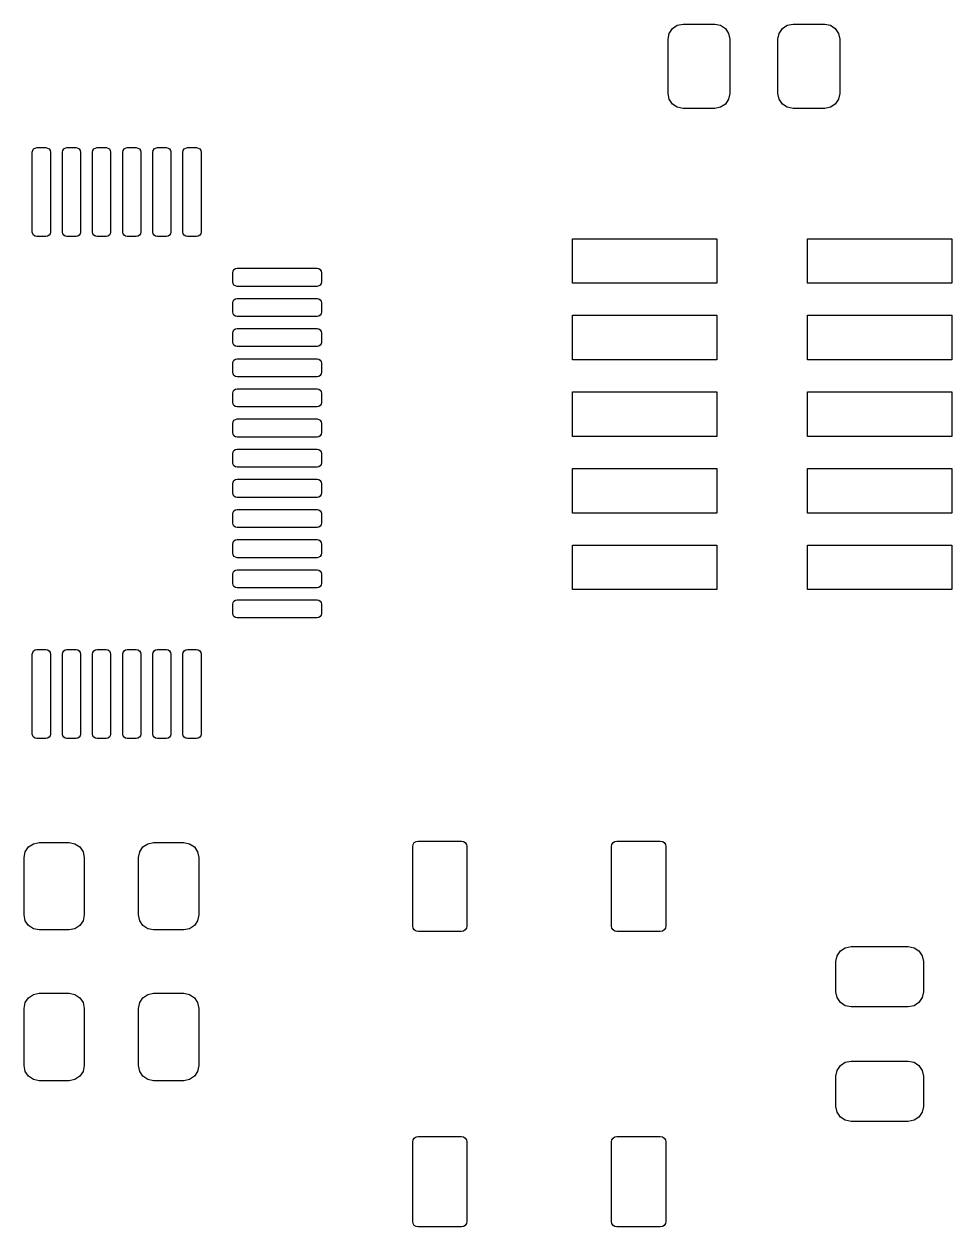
# Model space of a CAD drawing. Extents: x 8.7 to 62.2, y 18.7 to 41.4.
# Drawn here: x 46.8 to 62.2, y 21.25 to 41.2 of the extents above; entities that cross this region are included whole.
import ezdxf

# ---------------------------------------------------------------- set-up
doc = ezdxf.new("R2010")
doc.units = 0
doc.layers.add('BLACK', color=7, linetype='CONTINUOUS')

msp = doc.modelspace()

# ---------------------------------------------------------------- linework, layer by layer
at = {"layer": 'BLACK', "linetype": 'CONTINUOUS'}
for p, q in [((57.50653, 41.045671), (57.560723, 41.126777)), ((57.560723, 41.126777), (57.641829, 41.18097)), ((57.641829, 41.18097), (57.7375, 41.2)), ((57.7375, 41.2), (58.2625, 41.2)), ((58.2625, 41.2), (58.358171, 41.18097)), ((58.358171, 41.18097), (58.439277, 41.126777)), ((58.439277, 41.126777), (58.49347, 41.045671)), ((59.33153, 41.045671), (59.385723, 41.126777)), ((59.385723, 41.126777), (59.466829, 41.18097)), ((59.466829, 41.18097), (59.5625, 41.2)), ((59.5625, 41.2), (60.0875, 41.2)), ((60.0875, 41.2), (60.183171, 41.18097)), ((60.183171, 41.18097), (60.264277, 41.126777)), ((60.264277, 41.126777), (60.31847, 41.045671)), ((57.4875, 40.95), (57.50653, 41.045671)), ((57.4875, 40.05), (57.4875, 40.95)), ((58.49347, 41.045671), (58.5125, 40.95)), ((58.5125, 40.95), (58.5125, 40.05)), ((59.3125, 40.95), (59.33153, 41.045671)), ((59.3125, 40.05), (59.3125, 40.95)), ((60.31847, 41.045671), (60.3375, 40.95)), ((60.3375, 40.95), (60.3375, 40.05)), ((57.50653, 39.954329), (57.4875, 40.05)), ((57.560723, 39.873223), (57.50653, 39.954329)), ((58.49347, 39.954329), (58.439277, 39.873223)), ((58.5125, 40.05), (58.49347, 39.954329)), ((59.33153, 39.954329), (59.3125, 40.05)), ((59.385723, 39.873223), (59.33153, 39.954329)), ((60.31847, 39.954329), (60.264277, 39.873223)), ((60.3375, 40.05), (60.31847, 39.954329)), ((57.641829, 39.81903), (57.560723, 39.873223)), ((57.7375, 39.8), (57.641829, 39.81903)), ((58.2625, 39.8), (57.7375, 39.8)), ((58.358171, 39.81903), (58.2625, 39.8)), ((58.439277, 39.873223), (58.358171, 39.81903)), ((59.466829, 39.81903), (59.385723, 39.873223)), ((59.5625, 39.8), (59.466829, 39.81903)), ((60.0875, 39.8), (59.5625, 39.8)), ((60.183171, 39.81903), (60.0875, 39.8)), ((60.264277, 39.873223), (60.183171, 39.81903)), ((46.9375, 39.075), (46.943209, 39.103701)), ((46.943209, 39.103701), (46.959467, 39.128033)), ((46.959467, 39.128033), (46.983799, 39.144291)), ((46.983799, 39.144291), (47.0125, 39.15)), ((47.0125, 39.15), (47.1625, 39.15)), ((47.1625, 39.15), (47.191201, 39.144291)), ((47.191201, 39.144291), (47.215533, 39.128033)), ((47.215533, 39.128033), (47.231791, 39.103701)), ((47.231791, 39.103701), (47.2375, 39.075)), ((47.4375, 39.075), (47.443209, 39.103701)), ((47.443209, 39.103701), (47.459467, 39.128033)), ((47.459467, 39.128033), (47.483799, 39.144291)), ((47.483799, 39.144291), (47.5125, 39.15)), ((47.5125, 39.15), (47.6625, 39.15)), ((47.6625, 39.15), (47.691201, 39.144291)), ((47.691201, 39.144291), (47.715533, 39.128033)), ((47.715533, 39.128033), (47.731791, 39.103701)), ((47.731791, 39.103701), (47.7375, 39.075)), ((47.9375, 39.075), (47.943209, 39.103701)), ((47.943209, 39.103701), (47.959467, 39.128033)), ((47.959467, 39.128033), (47.983799, 39.144291)), ((47.983799, 39.144291), (48.0125, 39.15)), ((48.0125, 39.15), (48.1625, 39.15)), ((48.1625, 39.15), (48.191201, 39.144291)), ((48.191201, 39.144291), (48.215533, 39.128033)), ((48.215533, 39.128033), (48.231791, 39.103701)), ((48.231791, 39.103701), (48.2375, 39.075)), ((48.4375, 39.075), (48.443209, 39.103701)), ((48.443209, 39.103701), (48.459467, 39.128033)), ((48.459467, 39.128033), (48.483799, 39.144291)), ((48.483799, 39.144291), (48.5125, 39.15)), ((48.5125, 39.15), (48.6625, 39.15)), ((48.6625, 39.15), (48.691201, 39.144291)), ((48.691201, 39.144291), (48.715533, 39.128033)), ((48.715533, 39.128033), (48.731791, 39.103701)), ((48.731791, 39.103701), (48.7375, 39.075)), ((48.9375, 39.075), (48.943209, 39.103701)), ((48.943209, 39.103701), (48.959467, 39.128033)), ((48.959467, 39.128033), (48.983799, 39.144291)), ((48.983799, 39.144291), (49.0125, 39.15)), ((49.0125, 39.15), (49.1625, 39.15)), ((49.1625, 39.15), (49.191201, 39.144291)), ((49.191201, 39.144291), (49.215533, 39.128033)), ((49.215533, 39.128033), (49.231791, 39.103701)), ((49.231791, 39.103701), (49.2375, 39.075)), ((49.4375, 39.075), (49.443209, 39.103701)), ((49.443209, 39.103701), (49.459467, 39.128033)), ((49.459467, 39.128033), (49.483799, 39.144291)), ((49.483799, 39.144291), (49.5125, 39.15)), ((49.5125, 39.15), (49.6625, 39.15)), ((49.6625, 39.15), (49.691201, 39.144291)), ((49.691201, 39.144291), (49.715533, 39.128033)), ((49.715533, 39.128033), (49.731791, 39.103701)), ((49.731791, 39.103701), (49.7375, 39.075)), ((46.9375, 37.75), (46.9375, 39.075)), ((47.2375, 39.075), (47.2375, 37.75)), ((47.4375, 37.75), (47.4375, 39.075)), ((47.7375, 39.075), (47.7375, 37.75)), ((47.9375, 37.75), (47.9375, 39.075)), ((48.2375, 39.075), (48.2375, 37.75)), ((48.4375, 37.75), (48.4375, 39.075)), ((48.7375, 39.075), (48.7375, 37.75)), ((48.9375, 37.75), (48.9375, 39.075)), ((49.2375, 39.075), (49.2375, 37.75)), ((49.4375, 37.75), (49.4375, 39.075)), ((49.7375, 39.075), (49.7375, 37.75)), ((46.943209, 37.721299), (46.9375, 37.75)), ((46.959467, 37.696967), (46.943209, 37.721299)), ((47.231791, 37.721299), (47.215533, 37.696967)), ((47.2375, 37.75), (47.231791, 37.721299)), ((47.443209, 37.721299), (47.4375, 37.75)), ((47.459467, 37.696967), (47.443209, 37.721299)), ((47.731791, 37.721299), (47.715533, 37.696967)), ((47.7375, 37.75), (47.731791, 37.721299)), ((47.943209, 37.721299), (47.9375, 37.75)), ((47.959467, 37.696967), (47.943209, 37.721299)), ((48.231791, 37.721299), (48.215533, 37.696967)), ((48.2375, 37.75), (48.231791, 37.721299)), ((48.443209, 37.721299), (48.4375, 37.75)), ((48.459467, 37.696967), (48.443209, 37.721299)), ((48.731791, 37.721299), (48.715533, 37.696967)), ((48.7375, 37.75), (48.731791, 37.721299)), ((48.943209, 37.721299), (48.9375, 37.75)), ((48.959467, 37.696967), (48.943209, 37.721299)), ((49.231791, 37.721299), (49.215533, 37.696967)), ((49.2375, 37.75), (49.231791, 37.721299)), ((49.443209, 37.721299), (49.4375, 37.75)), ((49.459467, 37.696967), (49.443209, 37.721299)), ((49.731791, 37.721299), (49.715533, 37.696967)), ((49.7375, 37.75), (49.731791, 37.721299)), ((46.983799, 37.680709), (46.959467, 37.696967)), ((47.0125, 37.675), (46.983799, 37.680709)), ((47.1625, 37.675), (47.0125, 37.675)), ((47.191201, 37.680709), (47.1625, 37.675)), ((47.215533, 37.696967), (47.191201, 37.680709)), ((47.483799, 37.680709), (47.459467, 37.696967)), ((47.5125, 37.675), (47.483799, 37.680709)), ((47.6625, 37.675), (47.5125, 37.675)), ((47.691201, 37.680709), (47.6625, 37.675)), ((47.715533, 37.696967), (47.691201, 37.680709)), ((47.983799, 37.680709), (47.959467, 37.696967)), ((48.0125, 37.675), (47.983799, 37.680709)), ((48.1625, 37.675), (48.0125, 37.675)), ((48.191201, 37.680709), (48.1625, 37.675)), ((48.215533, 37.696967), (48.191201, 37.680709)), ((48.483799, 37.680709), (48.459467, 37.696967)), ((48.5125, 37.675), (48.483799, 37.680709)), ((48.6625, 37.675), (48.5125, 37.675)), ((48.691201, 37.680709), (48.6625, 37.675)), ((48.715533, 37.696967), (48.691201, 37.680709)), ((48.983799, 37.680709), (48.959467, 37.696967)), ((49.0125, 37.675), (48.983799, 37.680709)), ((49.1625, 37.675), (49.0125, 37.675)), ((49.191201, 37.680709), (49.1625, 37.675)), ((49.215533, 37.696967), (49.191201, 37.680709)), ((49.483799, 37.680709), (49.459467, 37.696967)), ((49.5125, 37.675), (49.483799, 37.680709)), ((49.6625, 37.675), (49.5125, 37.675)), ((49.691201, 37.680709), (49.6625, 37.675)), ((49.715533, 37.696967), (49.691201, 37.680709)), ((55.9, 36.9), (55.9, 37.64)), ((55.9, 37.64), (58.3, 37.64)), ((58.3, 37.64), (58.3, 36.9)), ((59.8, 36.9), (59.8, 37.64)), ((59.8, 37.64), (62.2, 37.64)), ((62.2, 37.64), (62.2, 36.9)), ((50.268209, 37.103701), (50.284467, 37.128033)), ((50.284467, 37.128033), (50.308799, 37.144291)), ((50.308799, 37.144291), (50.3375, 37.15)), ((50.3375, 37.15), (51.6625, 37.15)), ((51.6625, 37.15), (51.691201, 37.144291)), ((51.691201, 37.144291), (51.715533, 37.128033)), ((51.715533, 37.128033), (51.731791, 37.103701)), ((50.2625, 37.075), (50.268209, 37.103701)), ((50.2625, 36.925), (50.2625, 37.075)), ((50.268209, 36.896299), (50.2625, 36.925)), ((51.731791, 37.103701), (51.7375, 37.075)), ((51.7375, 36.925), (51.731791, 36.896299)), ((51.7375, 37.075), (51.7375, 36.925)), ((50.284467, 36.871967), (50.268209, 36.896299)), ((50.308799, 36.855709), (50.284467, 36.871967)), ((50.3375, 36.85), (50.308799, 36.855709)), ((51.6625, 36.85), (50.3375, 36.85)), ((51.691201, 36.855709), (51.6625, 36.85)), ((51.715533, 36.871967), (51.691201, 36.855709)), ((51.731791, 36.896299), (51.715533, 36.871967)), ((58.3, 36.9), (55.9, 36.9)), ((62.2, 36.9), (59.8, 36.9)), ((50.2625, 36.575), (50.268209, 36.603701)), ((50.2625, 36.425), (50.2625, 36.575)), ((50.268209, 36.603701), (50.284467, 36.628033)), ((50.284467, 36.628033), (50.308799, 36.644291)), ((50.308799, 36.644291), (50.3375, 36.65)), ((50.3375, 36.65), (51.6625, 36.65)), ((51.6625, 36.65), (51.691201, 36.644291)), ((51.691201, 36.644291), (51.715533, 36.628033)), ((51.715533, 36.628033), (51.731791, 36.603701)), ((51.731791, 36.603701), (51.7375, 36.575)), ((51.7375, 36.575), (51.7375, 36.425)), ((50.268209, 36.396299), (50.2625, 36.425)), ((50.284467, 36.371967), (50.268209, 36.396299)), ((50.308799, 36.355709), (50.284467, 36.371967)), ((50.3375, 36.35), (50.308799, 36.355709)), ((51.6625, 36.35), (50.3375, 36.35)), ((51.691201, 36.355709), (51.6625, 36.35)), ((51.715533, 36.371967), (51.691201, 36.355709)), ((51.731791, 36.396299), (51.715533, 36.371967)), ((51.7375, 36.425), (51.731791, 36.396299)), ((55.9, 35.63), (55.9, 36.37)), ((55.9, 36.37), (58.3, 36.37)), ((58.3, 36.37), (58.3, 35.63)), ((59.8, 35.63), (59.8, 36.37)), ((59.8, 36.37), (62.2, 36.37)), ((62.2, 36.37), (62.2, 35.63)), ((50.268209, 36.103701), (50.284467, 36.128033)), ((50.284467, 36.128033), (50.308799, 36.144291)), ((50.308799, 36.144291), (50.3375, 36.15)), ((50.3375, 36.15), (51.6625, 36.15)), ((51.6625, 36.15), (51.691201, 36.144291)), ((51.691201, 36.144291), (51.715533, 36.128033)), ((51.715533, 36.128033), (51.731791, 36.103701)), ((50.2625, 36.075), (50.268209, 36.103701)), ((50.2625, 35.925), (50.2625, 36.075)), ((50.268209, 35.896299), (50.2625, 35.925)), ((51.731791, 36.103701), (51.7375, 36.075)), ((51.7375, 35.925), (51.731791, 35.896299)), ((51.7375, 36.075), (51.7375, 35.925)), ((50.284467, 35.871967), (50.268209, 35.896299)), ((50.308799, 35.855709), (50.284467, 35.871967)), ((50.3375, 35.85), (50.308799, 35.855709)), ((51.6625, 35.85), (50.3375, 35.85)), ((51.691201, 35.855709), (51.6625, 35.85)), ((51.715533, 35.871967), (51.691201, 35.855709)), ((51.731791, 35.896299), (51.715533, 35.871967)), ((50.2625, 35.575), (50.268209, 35.603701)), ((50.2625, 35.425), (50.2625, 35.575)), ((50.268209, 35.603701), (50.284467, 35.628033)), ((50.284467, 35.628033), (50.308799, 35.644291)), ((50.308799, 35.644291), (50.3375, 35.65)), ((50.3375, 35.65), (51.6625, 35.65)), ((51.6625, 35.65), (51.691201, 35.644291)), ((51.691201, 35.644291), (51.715533, 35.628033)), ((51.715533, 35.628033), (51.731791, 35.603701)), ((51.731791, 35.603701), (51.7375, 35.575)), ((51.7375, 35.575), (51.7375, 35.425)), ((58.3, 35.63), (55.9, 35.63)), ((62.2, 35.63), (59.8, 35.63)), ((50.268209, 35.396299), (50.2625, 35.425)), ((50.284467, 35.371967), (50.268209, 35.396299)), ((50.308799, 35.355709), (50.284467, 35.371967)), ((50.3375, 35.35), (50.308799, 35.355709)), ((51.6625, 35.35), (50.3375, 35.35)), ((51.691201, 35.355709), (51.6625, 35.35)), ((51.715533, 35.371967), (51.691201, 35.355709)), ((51.731791, 35.396299), (51.715533, 35.371967)), ((51.7375, 35.425), (51.731791, 35.396299)), ((50.268209, 35.103701), (50.284467, 35.128033)), ((50.284467, 35.128033), (50.308799, 35.144291)), ((50.308799, 35.144291), (50.3375, 35.15)), ((50.3375, 35.15), (51.6625, 35.15)), ((51.6625, 35.15), (51.691201, 35.144291)), ((51.691201, 35.144291), (51.715533, 35.128033)), ((51.715533, 35.128033), (51.731791, 35.103701)), ((50.2625, 35.075), (50.268209, 35.103701)), ((50.2625, 34.925), (50.2625, 35.075)), ((50.268209, 34.896299), (50.2625, 34.925)), ((51.731791, 35.103701), (51.7375, 35.075)), ((51.7375, 34.925), (51.731791, 34.896299)), ((51.7375, 35.075), (51.7375, 34.925)), ((55.9, 34.36), (55.9, 35.1)), ((55.9, 35.1), (58.3, 35.1)), ((58.3, 35.1), (58.3, 34.36)), ((59.8, 34.36), (59.8, 35.1)), ((59.8, 35.1), (62.2, 35.1)), ((62.2, 35.1), (62.2, 34.36)), ((50.284467, 34.871967), (50.268209, 34.896299)), ((50.308799, 34.855709), (50.284467, 34.871967)), ((50.3375, 34.85), (50.308799, 34.855709)), ((51.6625, 34.85), (50.3375, 34.85)), ((51.691201, 34.855709), (51.6625, 34.85)), ((51.715533, 34.871967), (51.691201, 34.855709)), ((51.731791, 34.896299), (51.715533, 34.871967)), ((50.2625, 34.575), (50.268209, 34.603701)), ((50.2625, 34.425), (50.2625, 34.575)), ((50.268209, 34.603701), (50.284467, 34.628033)), ((50.284467, 34.628033), (50.308799, 34.644291)), ((50.308799, 34.644291), (50.3375, 34.65)), ((50.3375, 34.65), (51.6625, 34.65)), ((51.6625, 34.65), (51.691201, 34.644291)), ((51.691201, 34.644291), (51.715533, 34.628033)), ((51.715533, 34.628033), (51.731791, 34.603701)), ((51.731791, 34.603701), (51.7375, 34.575)), ((51.7375, 34.575), (51.7375, 34.425)), ((50.268209, 34.396299), (50.2625, 34.425)), ((50.284467, 34.371967), (50.268209, 34.396299)), ((50.308799, 34.355709), (50.284467, 34.371967)), ((50.3375, 34.35), (50.308799, 34.355709)), ((51.6625, 34.35), (50.3375, 34.35)), ((51.691201, 34.355709), (51.6625, 34.35)), ((51.715533, 34.371967), (51.691201, 34.355709)), ((51.731791, 34.396299), (51.715533, 34.371967)), ((51.7375, 34.425), (51.731791, 34.396299)), ((58.3, 34.36), (55.9, 34.36)), ((62.2, 34.36), (59.8, 34.36)), ((50.268209, 34.103701), (50.284467, 34.128033)), ((50.284467, 34.128033), (50.308799, 34.144291)), ((50.308799, 34.144291), (50.3375, 34.15)), ((50.3375, 34.15), (51.6625, 34.15)), ((51.6625, 34.15), (51.691201, 34.144291)), ((51.691201, 34.144291), (51.715533, 34.128033)), ((51.715533, 34.128033), (51.731791, 34.103701)), ((50.2625, 34.075), (50.268209, 34.103701)), ((50.2625, 33.925), (50.2625, 34.075)), ((50.268209, 33.896299), (50.2625, 33.925)), ((51.731791, 34.103701), (51.7375, 34.075)), ((51.7375, 33.925), (51.731791, 33.896299)), ((51.7375, 34.075), (51.7375, 33.925)), ((50.284467, 33.871967), (50.268209, 33.896299)), ((50.308799, 33.855709), (50.284467, 33.871967)), ((50.3375, 33.85), (50.308799, 33.855709)), ((51.6625, 33.85), (50.3375, 33.85)), ((51.691201, 33.855709), (51.6625, 33.85)), ((51.715533, 33.871967), (51.691201, 33.855709)), ((51.731791, 33.896299), (51.715533, 33.871967)), ((55.9, 33.09), (55.9, 33.83)), ((55.9, 33.83), (58.3, 33.83)), ((58.3, 33.83), (58.3, 33.09)), ((59.8, 33.09), (59.8, 33.83)), ((59.8, 33.83), (62.2, 33.83)), ((62.2, 33.83), (62.2, 33.09)), ((50.2625, 33.575), (50.268209, 33.603701)), ((50.2625, 33.425), (50.2625, 33.575)), ((50.268209, 33.603701), (50.284467, 33.628033)), ((50.284467, 33.628033), (50.308799, 33.644291)), ((50.308799, 33.644291), (50.3375, 33.65)), ((50.3375, 33.65), (51.6625, 33.65)), ((51.6625, 33.65), (51.691201, 33.644291)), ((51.691201, 33.644291), (51.715533, 33.628033)), ((51.715533, 33.628033), (51.731791, 33.603701)), ((51.731791, 33.603701), (51.7375, 33.575)), ((51.7375, 33.575), (51.7375, 33.425)), ((50.268209, 33.396299), (50.2625, 33.425)), ((50.284467, 33.371967), (50.268209, 33.396299)), ((50.308799, 33.355709), (50.284467, 33.371967)), ((50.3375, 33.35), (50.308799, 33.355709)), ((51.6625, 33.35), (50.3375, 33.35)), ((51.691201, 33.355709), (51.6625, 33.35)), ((51.715533, 33.371967), (51.691201, 33.355709)), ((51.731791, 33.396299), (51.715533, 33.371967)), ((51.7375, 33.425), (51.731791, 33.396299)), ((50.268209, 33.103701), (50.284467, 33.128033)), ((50.284467, 33.128033), (50.308799, 33.144291)), ((50.308799, 33.144291), (50.3375, 33.15)), ((50.3375, 33.15), (51.6625, 33.15)), ((51.6625, 33.15), (51.691201, 33.144291)), ((51.691201, 33.144291), (51.715533, 33.128033)), ((51.715533, 33.128033), (51.731791, 33.103701)), ((50.2625, 33.075), (50.268209, 33.103701)), ((50.2625, 32.925), (50.2625, 33.075)), ((50.268209, 32.896299), (50.2625, 32.925)), ((51.731791, 33.103701), (51.7375, 33.075)), ((51.7375, 32.925), (51.731791, 32.896299)), ((51.7375, 33.075), (51.7375, 32.925)), ((58.3, 33.09), (55.9, 33.09)), ((62.2, 33.09), (59.8, 33.09)), ((50.284467, 32.871967), (50.268209, 32.896299)), ((50.308799, 32.855709), (50.284467, 32.871967)), ((50.3375, 32.85), (50.308799, 32.855709)), ((51.6625, 32.85), (50.3375, 32.85)), ((51.691201, 32.855709), (51.6625, 32.85)), ((51.715533, 32.871967), (51.691201, 32.855709)), ((51.731791, 32.896299), (51.715533, 32.871967)), ((50.2625, 32.575), (50.268209, 32.603701)), ((50.2625, 32.425), (50.2625, 32.575)), ((50.268209, 32.603701), (50.284467, 32.628033)), ((50.284467, 32.628033), (50.308799, 32.644291)), ((50.308799, 32.644291), (50.3375, 32.65)), ((50.3375, 32.65), (51.6625, 32.65)), ((51.6625, 32.65), (51.691201, 32.644291)), ((51.691201, 32.644291), (51.715533, 32.628033)), ((51.715533, 32.628033), (51.731791, 32.603701)), ((51.731791, 32.603701), (51.7375, 32.575)), ((51.7375, 32.575), (51.7375, 32.425)), ((55.9, 31.82), (55.9, 32.56)), ((55.9, 32.56), (58.3, 32.56)), ((58.3, 32.56), (58.3, 31.82)), ((59.8, 31.82), (59.8, 32.56)), ((59.8, 32.56), (62.2, 32.56)), ((62.2, 32.56), (62.2, 31.82)), ((50.268209, 32.396299), (50.2625, 32.425)), ((50.284467, 32.371967), (50.268209, 32.396299)), ((50.308799, 32.355709), (50.284467, 32.371967)), ((50.3375, 32.35), (50.308799, 32.355709)), ((51.6625, 32.35), (50.3375, 32.35)), ((51.691201, 32.355709), (51.6625, 32.35)), ((51.715533, 32.371967), (51.691201, 32.355709)), ((51.731791, 32.396299), (51.715533, 32.371967)), ((51.7375, 32.425), (51.731791, 32.396299)), ((50.268209, 32.103701), (50.284467, 32.128033)), ((50.284467, 32.128033), (50.308799, 32.144291)), ((50.308799, 32.144291), (50.3375, 32.15)), ((50.3375, 32.15), (51.6625, 32.15)), ((51.6625, 32.15), (51.691201, 32.144291)), ((51.691201, 32.144291), (51.715533, 32.128033)), ((51.715533, 32.128033), (51.731791, 32.103701)), ((50.2625, 32.075), (50.268209, 32.103701)), ((50.2625, 31.925), (50.2625, 32.075)), ((50.268209, 31.896299), (50.2625, 31.925)), ((51.731791, 32.103701), (51.7375, 32.075)), ((51.7375, 31.925), (51.731791, 31.896299)), ((51.7375, 32.075), (51.7375, 31.925)), ((50.284467, 31.871967), (50.268209, 31.896299)), ((50.308799, 31.855709), (50.284467, 31.871967)), ((50.3375, 31.85), (50.308799, 31.855709)), ((51.6625, 31.85), (50.3375, 31.85)), ((51.691201, 31.855709), (51.6625, 31.85)), ((51.715533, 31.871967), (51.691201, 31.855709)), ((51.731791, 31.896299), (51.715533, 31.871967)), ((58.3, 31.82), (55.9, 31.82)), ((62.2, 31.82), (59.8, 31.82)), ((50.2625, 31.575), (50.268209, 31.603701)), ((50.2625, 31.425), (50.2625, 31.575)), ((50.268209, 31.603701), (50.284467, 31.628033)), ((50.284467, 31.628033), (50.308799, 31.644291)), ((50.308799, 31.644291), (50.3375, 31.65)), ((50.3375, 31.65), (51.6625, 31.65)), ((51.6625, 31.65), (51.691201, 31.644291)), ((51.691201, 31.644291), (51.715533, 31.628033)), ((51.715533, 31.628033), (51.731791, 31.603701)), ((51.731791, 31.603701), (51.7375, 31.575)), ((51.7375, 31.575), (51.7375, 31.425)), ((50.268209, 31.396299), (50.2625, 31.425)), ((50.284467, 31.371967), (50.268209, 31.396299)), ((50.308799, 31.355709), (50.284467, 31.371967)), ((50.3375, 31.35), (50.308799, 31.355709)), ((51.6625, 31.35), (50.3375, 31.35)), ((51.691201, 31.355709), (51.6625, 31.35)), ((51.715533, 31.371967), (51.691201, 31.355709)), ((51.731791, 31.396299), (51.715533, 31.371967)), ((51.7375, 31.425), (51.731791, 31.396299)), ((46.9375, 30.75), (46.943209, 30.778701)), ((46.9375, 29.425), (46.9375, 30.75)), ((46.943209, 30.778701), (46.959467, 30.803033)), ((46.959467, 30.803033), (46.983799, 30.819291)), ((46.983799, 30.819291), (47.0125, 30.825)), ((47.0125, 30.825), (47.1625, 30.825)), ((47.1625, 30.825), (47.191201, 30.819291)), ((47.191201, 30.819291), (47.215533, 30.803033)), ((47.215533, 30.803033), (47.231791, 30.778701)), ((47.231791, 30.778701), (47.2375, 30.75)), ((47.2375, 30.75), (47.2375, 29.425)), ((47.4375, 30.75), (47.443209, 30.778701)), ((47.4375, 29.425), (47.4375, 30.75)), ((47.443209, 30.778701), (47.459467, 30.803033)), ((47.459467, 30.803033), (47.483799, 30.819291)), ((47.483799, 30.819291), (47.5125, 30.825)), ((47.5125, 30.825), (47.6625, 30.825)), ((47.6625, 30.825), (47.691201, 30.819291)), ((47.691201, 30.819291), (47.715533, 30.803033)), ((47.715533, 30.803033), (47.731791, 30.778701)), ((47.731791, 30.778701), (47.7375, 30.75)), ((47.7375, 30.75), (47.7375, 29.425)), ((47.9375, 30.75), (47.943209, 30.778701)), ((47.9375, 29.425), (47.9375, 30.75)), ((47.943209, 30.778701), (47.959467, 30.803033)), ((47.959467, 30.803033), (47.983799, 30.819291)), ((47.983799, 30.819291), (48.0125, 30.825)), ((48.0125, 30.825), (48.1625, 30.825)), ((48.1625, 30.825), (48.191201, 30.819291)), ((48.191201, 30.819291), (48.215533, 30.803033)), ((48.215533, 30.803033), (48.231791, 30.778701)), ((48.231791, 30.778701), (48.2375, 30.75)), ((48.2375, 30.75), (48.2375, 29.425)), ((48.4375, 30.75), (48.443209, 30.778701)), ((48.4375, 29.425), (48.4375, 30.75)), ((48.443209, 30.778701), (48.459467, 30.803033)), ((48.459467, 30.803033), (48.483799, 30.819291)), ((48.483799, 30.819291), (48.5125, 30.825)), ((48.5125, 30.825), (48.6625, 30.825)), ((48.6625, 30.825), (48.691201, 30.819291)), ((48.691201, 30.819291), (48.715533, 30.803033)), ((48.715533, 30.803033), (48.731791, 30.778701)), ((48.731791, 30.778701), (48.7375, 30.75)), ((48.7375, 30.75), (48.7375, 29.425)), ((48.9375, 30.75), (48.943209, 30.778701)), ((48.9375, 29.425), (48.9375, 30.75)), ((48.943209, 30.778701), (48.959467, 30.803033)), ((48.959467, 30.803033), (48.983799, 30.819291)), ((48.983799, 30.819291), (49.0125, 30.825)), ((49.0125, 30.825), (49.1625, 30.825)), ((49.1625, 30.825), (49.191201, 30.819291)), ((49.191201, 30.819291), (49.215533, 30.803033)), ((49.215533, 30.803033), (49.231791, 30.778701)), ((49.231791, 30.778701), (49.2375, 30.75)), ((49.2375, 30.75), (49.2375, 29.425)), ((49.4375, 30.75), (49.443209, 30.778701)), ((49.4375, 29.425), (49.4375, 30.75)), ((49.443209, 30.778701), (49.459467, 30.803033)), ((49.459467, 30.803033), (49.483799, 30.819291)), ((49.483799, 30.819291), (49.5125, 30.825)), ((49.5125, 30.825), (49.6625, 30.825)), ((49.6625, 30.825), (49.691201, 30.819291)), ((49.691201, 30.819291), (49.715533, 30.803033)), ((49.715533, 30.803033), (49.731791, 30.778701)), ((49.731791, 30.778701), (49.7375, 30.75)), ((49.7375, 30.75), (49.7375, 29.425)), ((46.943209, 29.396299), (46.9375, 29.425)), ((46.959467, 29.371967), (46.943209, 29.396299)), ((46.983799, 29.355709), (46.959467, 29.371967)), ((47.0125, 29.35), (46.983799, 29.355709)), ((47.1625, 29.35), (47.0125, 29.35)), ((47.191201, 29.355709), (47.1625, 29.35)), ((47.215533, 29.371967), (47.191201, 29.355709)), ((47.231791, 29.396299), (47.215533, 29.371967)), ((47.2375, 29.425), (47.231791, 29.396299)), ((47.443209, 29.396299), (47.4375, 29.425)), ((47.459467, 29.371967), (47.443209, 29.396299)), ((47.483799, 29.355709), (47.459467, 29.371967)), ((47.5125, 29.35), (47.483799, 29.355709)), ((47.6625, 29.35), (47.5125, 29.35)), ((47.691201, 29.355709), (47.6625, 29.35)), ((47.715533, 29.371967), (47.691201, 29.355709)), ((47.731791, 29.396299), (47.715533, 29.371967)), ((47.7375, 29.425), (47.731791, 29.396299)), ((47.943209, 29.396299), (47.9375, 29.425)), ((47.959467, 29.371967), (47.943209, 29.396299)), ((47.983799, 29.355709), (47.959467, 29.371967)), ((48.0125, 29.35), (47.983799, 29.355709)), ((48.1625, 29.35), (48.0125, 29.35)), ((48.191201, 29.355709), (48.1625, 29.35)), ((48.215533, 29.371967), (48.191201, 29.355709)), ((48.231791, 29.396299), (48.215533, 29.371967)), ((48.2375, 29.425), (48.231791, 29.396299)), ((48.443209, 29.396299), (48.4375, 29.425)), ((48.459467, 29.371967), (48.443209, 29.396299)), ((48.483799, 29.355709), (48.459467, 29.371967)), ((48.5125, 29.35), (48.483799, 29.355709)), ((48.6625, 29.35), (48.5125, 29.35)), ((48.691201, 29.355709), (48.6625, 29.35)), ((48.715533, 29.371967), (48.691201, 29.355709)), ((48.731791, 29.396299), (48.715533, 29.371967)), ((48.7375, 29.425), (48.731791, 29.396299)), ((48.943209, 29.396299), (48.9375, 29.425)), ((48.959467, 29.371967), (48.943209, 29.396299)), ((48.983799, 29.355709), (48.959467, 29.371967)), ((49.0125, 29.35), (48.983799, 29.355709)), ((49.1625, 29.35), (49.0125, 29.35)), ((49.191201, 29.355709), (49.1625, 29.35)), ((49.215533, 29.371967), (49.191201, 29.355709)), ((49.231791, 29.396299), (49.215533, 29.371967)), ((49.2375, 29.425), (49.231791, 29.396299)), ((49.443209, 29.396299), (49.4375, 29.425)), ((49.459467, 29.371967), (49.443209, 29.396299)), ((49.483799, 29.355709), (49.459467, 29.371967)), ((49.5125, 29.35), (49.483799, 29.355709)), ((49.6625, 29.35), (49.5125, 29.35)), ((49.691201, 29.355709), (49.6625, 29.35)), ((49.715533, 29.371967), (49.691201, 29.355709)), ((49.731791, 29.396299), (49.715533, 29.371967)), ((49.7375, 29.425), (49.731791, 29.396299)), ((46.81903, 27.470671), (46.873223, 27.551777)), ((46.873223, 27.551777), (46.954329, 27.60597)), ((46.954329, 27.60597), (47.05, 27.625)), ((47.05, 27.625), (47.55, 27.625)), ((47.55, 27.625), (47.645671, 27.60597)), ((47.645671, 27.60597), (47.726777, 27.551777)), ((47.726777, 27.551777), (47.78097, 27.470671)), ((48.71903, 27.470671), (48.773223, 27.551777)), ((48.773223, 27.551777), (48.854329, 27.60597)), ((48.854329, 27.60597), (48.95, 27.625)), ((48.95, 27.625), (49.45, 27.625)), ((49.45, 27.625), (49.545671, 27.60597)), ((49.545671, 27.60597), (49.626777, 27.551777)), ((49.626777, 27.551777), (49.68097, 27.470671)), ((53.25, 27.56), (53.256851, 27.594442)), ((53.25, 26.24), (53.25, 27.56)), ((53.256851, 27.594442), (53.27636, 27.62364)), ((53.27636, 27.62364), (53.305558, 27.643149)), ((53.305558, 27.643149), (53.34, 27.65)), ((53.34, 27.65), (54.06, 27.65)), ((54.06, 27.65), (54.094442, 27.643149)), ((54.094442, 27.643149), (54.12364, 27.62364)), ((54.12364, 27.62364), (54.143149, 27.594442)), ((54.143149, 27.594442), (54.15, 27.56)), ((54.15, 27.56), (54.15, 26.24)), ((56.55, 27.56), (56.556851, 27.594442)), ((56.55, 26.24), (56.55, 27.56)), ((56.556851, 27.594442), (56.57636, 27.62364)), ((56.57636, 27.62364), (56.605558, 27.643149)), ((56.605558, 27.643149), (56.64, 27.65)), ((56.64, 27.65), (57.36, 27.65)), ((57.36, 27.65), (57.394442, 27.643149)), ((57.394442, 27.643149), (57.42364, 27.62364)), ((57.42364, 27.62364), (57.443149, 27.594442)), ((57.443149, 27.594442), (57.45, 27.56)), ((57.45, 27.56), (57.45, 26.24)), ((46.8, 27.375), (46.81903, 27.470671)), ((46.8, 26.425), (46.8, 27.375)), ((47.78097, 27.470671), (47.8, 27.375)), ((47.8, 27.375), (47.8, 26.425)), ((48.7, 27.375), (48.71903, 27.470671)), ((48.7, 26.425), (48.7, 27.375)), ((49.68097, 27.470671), (49.7, 27.375)), ((49.7, 27.375), (49.7, 26.425)), ((46.81903, 26.329329), (46.8, 26.425)), ((47.8, 26.425), (47.78097, 26.329329)), ((48.71903, 26.329329), (48.7, 26.425)), ((49.7, 26.425), (49.68097, 26.329329)), ((46.873223, 26.248223), (46.81903, 26.329329)), ((46.954329, 26.19403), (46.873223, 26.248223)), ((47.05, 26.175), (46.954329, 26.19403)), ((47.55, 26.175), (47.05, 26.175)), ((47.645671, 26.19403), (47.55, 26.175)), ((47.726777, 26.248223), (47.645671, 26.19403)), ((47.78097, 26.329329), (47.726777, 26.248223)), ((48.773223, 26.248223), (48.71903, 26.329329)), ((48.854329, 26.19403), (48.773223, 26.248223)), ((48.95, 26.175), (48.854329, 26.19403)), ((49.45, 26.175), (48.95, 26.175)), ((49.545671, 26.19403), (49.45, 26.175)), ((49.626777, 26.248223), (49.545671, 26.19403)), ((49.68097, 26.329329), (49.626777, 26.248223)), ((53.256851, 26.205558), (53.25, 26.24)), ((53.27636, 26.17636), (53.256851, 26.205558)), ((53.305558, 26.156851), (53.27636, 26.17636)), ((53.34, 26.15), (53.305558, 26.156851)), ((54.06, 26.15), (53.34, 26.15)), ((54.094442, 26.156851), (54.06, 26.15)), ((54.12364, 26.17636), (54.094442, 26.156851)), ((54.143149, 26.205558), (54.12364, 26.17636)), ((54.15, 26.24), (54.143149, 26.205558)), ((56.556851, 26.205558), (56.55, 26.24)), ((56.57636, 26.17636), (56.556851, 26.205558)), ((56.605558, 26.156851), (56.57636, 26.17636)), ((56.64, 26.15), (56.605558, 26.156851)), ((57.36, 26.15), (56.64, 26.15)), ((57.394442, 26.156851), (57.36, 26.15)), ((57.42364, 26.17636), (57.394442, 26.156851)), ((57.443149, 26.205558), (57.42364, 26.17636)), ((57.45, 26.24), (57.443149, 26.205558)), ((60.275, 25.649998), (60.29403, 25.745669)), ((60.29403, 25.745669), (60.348223, 25.826775)), ((60.348223, 25.826775), (60.429329, 25.880968)), ((60.429329, 25.880968), (60.525, 25.899998)), ((60.525, 25.899998), (61.475, 25.899998)), ((61.475, 25.899998), (61.570671, 25.880968)), ((61.570671, 25.880968), (61.651777, 25.826775)), ((61.651777, 25.826775), (61.70597, 25.745669)), ((61.70597, 25.745669), (61.725, 25.649998)), ((60.275, 25.149998), (60.275, 25.649998)), ((61.725, 25.649998), (61.725, 25.149998)), ((60.29403, 25.054327), (60.275, 25.149998)), ((61.725, 25.149998), (61.70597, 25.054327)), ((46.8, 24.875), (46.81903, 24.970671)), ((46.81903, 24.970671), (46.873223, 25.051777)), ((46.873223, 25.051777), (46.954329, 25.10597)), ((46.954329, 25.10597), (47.05, 25.125)), ((47.05, 25.125), (47.55, 25.125)), ((47.55, 25.125), (47.645671, 25.10597)), ((47.645671, 25.10597), (47.726777, 25.051777)), ((47.726777, 25.051777), (47.78097, 24.970671)), ((47.78097, 24.970671), (47.8, 24.875)), ((48.7, 24.875), (48.71903, 24.970671)), ((48.71903, 24.970671), (48.773223, 25.051777)), ((48.773223, 25.051777), (48.854329, 25.10597)), ((48.854329, 25.10597), (48.95, 25.125)), ((48.95, 25.125), (49.45, 25.125)), ((49.45, 25.125), (49.545671, 25.10597)), ((49.545671, 25.10597), (49.626777, 25.051777)), ((49.626777, 25.051777), (49.68097, 24.970671)), ((49.68097, 24.970671), (49.7, 24.875)), ((60.348223, 24.973221), (60.29403, 25.054327)), ((60.429329, 24.919028), (60.348223, 24.973221)), ((61.651777, 24.973221), (61.570671, 24.919028)), ((61.70597, 25.054327), (61.651777, 24.973221)), ((46.8, 23.925), (46.8, 24.875)), ((47.8, 24.875), (47.8, 23.925)), ((48.7, 23.925), (48.7, 24.875)), ((49.7, 24.875), (49.7, 23.925)), ((60.525, 24.899998), (60.429329, 24.919028)), ((61.475, 24.899998), (60.525, 24.899998)), ((61.570671, 24.919028), (61.475, 24.899998)), ((60.348223, 23.926777), (60.429329, 23.98097)), ((60.429329, 23.98097), (60.525, 24)), ((60.525, 24), (61.475, 24)), ((61.475, 24), (61.570671, 23.98097)), ((61.570671, 23.98097), (61.651777, 23.926777)), ((46.81903, 23.829329), (46.8, 23.925)), ((46.873223, 23.748223), (46.81903, 23.829329)), ((46.954329, 23.69403), (46.873223, 23.748223)), ((47.726777, 23.748223), (47.645671, 23.69403)), ((47.78097, 23.829329), (47.726777, 23.748223)), ((47.8, 23.925), (47.78097, 23.829329)), ((48.71903, 23.829329), (48.7, 23.925)), ((48.773223, 23.748223), (48.71903, 23.829329)), ((48.854329, 23.69403), (48.773223, 23.748223)), ((49.626777, 23.748223), (49.545671, 23.69403)), ((49.68097, 23.829329), (49.626777, 23.748223)), ((49.7, 23.925), (49.68097, 23.829329)), ((60.275, 23.75), (60.29403, 23.845671)), ((60.275, 23.25), (60.275, 23.75)), ((60.29403, 23.845671), (60.348223, 23.926777)), ((61.651777, 23.926777), (61.70597, 23.845671)), ((61.70597, 23.845671), (61.725, 23.75)), ((61.725, 23.75), (61.725, 23.25)), ((47.05, 23.675), (46.954329, 23.69403)), ((47.55, 23.675), (47.05, 23.675)), ((47.645671, 23.69403), (47.55, 23.675)), ((48.95, 23.675), (48.854329, 23.69403)), ((49.45, 23.675), (48.95, 23.675)), ((49.545671, 23.69403), (49.45, 23.675)), ((60.29403, 23.154329), (60.275, 23.25)), ((60.348223, 23.073223), (60.29403, 23.154329)), ((61.70597, 23.154329), (61.651777, 23.073223)), ((61.725, 23.25), (61.70597, 23.154329)), ((60.429329, 23.01903), (60.348223, 23.073223)), ((60.525, 23), (60.429329, 23.01903)), ((61.475, 23), (60.525, 23)), ((61.570671, 23.01903), (61.475, 23)), ((61.651777, 23.073223), (61.570671, 23.01903)), ((53.27636, 22.72364), (53.305558, 22.743149)), ((53.305558, 22.743149), (53.34, 22.75)), ((53.34, 22.75), (54.06, 22.75)), ((54.06, 22.75), (54.094442, 22.743149)), ((54.094442, 22.743149), (54.12364, 22.72364)), ((56.57636, 22.72364), (56.605558, 22.743149)), ((56.605558, 22.743149), (56.64, 22.75)), ((56.64, 22.75), (57.36, 22.75)), ((57.36, 22.75), (57.394442, 22.743149)), ((57.394442, 22.743149), (57.42364, 22.72364)), ((53.25, 22.66), (53.256851, 22.694442)), ((53.25, 21.34), (53.25, 22.66)), ((53.256851, 22.694442), (53.27636, 22.72364)), ((54.12364, 22.72364), (54.143149, 22.694442)), ((54.143149, 22.694442), (54.15, 22.66)), ((54.15, 22.66), (54.15, 21.34)), ((56.55, 22.66), (56.556851, 22.694442)), ((56.55, 21.34), (56.55, 22.66)), ((56.556851, 22.694442), (56.57636, 22.72364)), ((57.42364, 22.72364), (57.443149, 22.694442)), ((57.443149, 22.694442), (57.45, 22.66)), ((57.45, 22.66), (57.45, 21.34)), ((53.256851, 21.305558), (53.25, 21.34)), ((53.27636, 21.27636), (53.256851, 21.305558)), ((53.305558, 21.256851), (53.27636, 21.27636)), ((53.34, 21.25), (53.305558, 21.256851)), ((54.06, 21.25), (53.34, 21.25)), ((54.094442, 21.256851), (54.06, 21.25)), ((54.12364, 21.27636), (54.094442, 21.256851)), ((54.143149, 21.305558), (54.12364, 21.27636)), ((54.15, 21.34), (54.143149, 21.305558)), ((56.556851, 21.305558), (56.55, 21.34)), ((56.57636, 21.27636), (56.556851, 21.305558)), ((56.605558, 21.256851), (56.57636, 21.27636)), ((56.64, 21.25), (56.605558, 21.256851)), ((57.36, 21.25), (56.64, 21.25)), ((57.394442, 21.256851), (57.36, 21.25)), ((57.42364, 21.27636), (57.394442, 21.256851)), ((57.443149, 21.305558), (57.42364, 21.27636)), ((57.45, 21.34), (57.443149, 21.305558))]:
    msp.add_line(p, q, dxfattribs=at)

doc.saveas('drawing.dxf')
